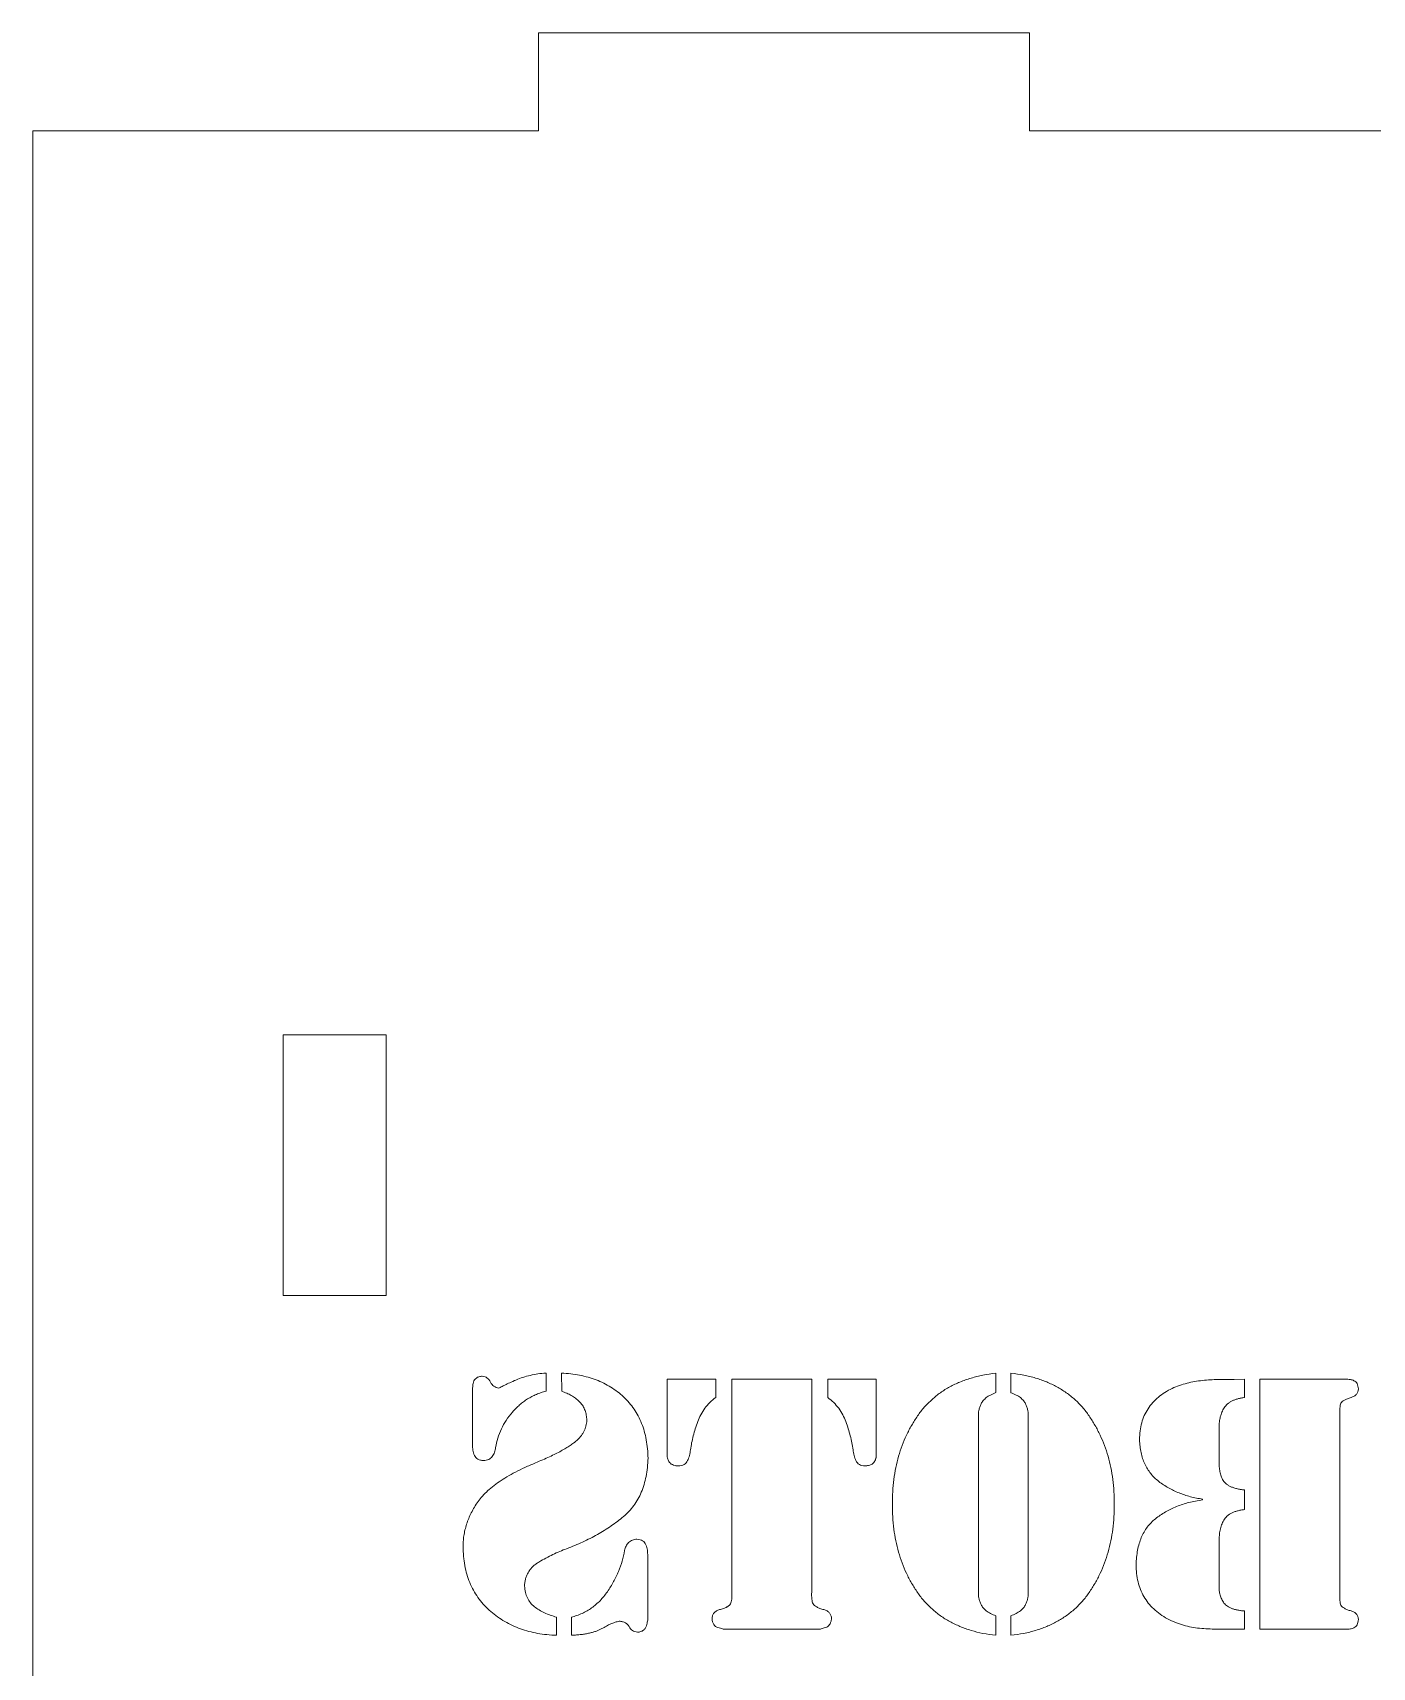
# Model space of a CAD drawing. Header units: inches. Extents: x 0 to 26.9, y 0 to 19.8.
# Drawn here: x 4.468 to 5.805, y 8.086 to 9.717 of the extents above; entities that cross this region are included whole.
import ezdxf

# ---------------------------------------------------------------- set-up
doc = ezdxf.new("R2010")
doc.units = ezdxf.units.IN
doc.header["$MEASUREMENT"] = 0

msp = doc.modelspace()

# ---------------------------------------------------------------- linework, layer by layer
at = {"color": 7, "linetype": 'Continuous', "lineweight": 15}
for p, q in [((4.9731, 9.7169), (4.9731, 9.6189)), ((5.4631, 9.7169), (4.9731, 9.7169)), ((5.4631, 9.6189), (5.4631, 9.7169)), ((4.4681, 6.6289), (4.4681, 9.6189)), ((4.9731, 9.6189), (4.4681, 9.6189)), ((5.9731, 9.6189), (5.4631, 9.6189)), ((4.8211, 8.7169), (4.7181, 8.7169)), ((4.7181, 8.7169), (4.7181, 8.4569)), ((4.8211, 8.4569), (4.8211, 8.7169)), ((4.7181, 8.4569), (4.8211, 8.4569)), ((5.6358, 8.2531), (5.6359, 8.2538))]:
    msp.add_line(p, q, dxfattribs=at)
at = {"color": 1, "linetype": 'Continuous', "lineweight": 15}
for p, q in [((4.9805, 8.3795), (4.9805, 8.3614)), ((4.9962, 8.3614), (4.9958, 8.3795)), ((5.1015, 8.3734), (5.1499, 8.3734)), ((5.1015, 8.2966), (5.1015, 8.3734)), ((5.1499, 8.3734), (5.1499, 8.3553)), ((5.166, 8.3734), (5.2457, 8.3734)), ((5.166, 8.1616), (5.166, 8.3734)), ((5.2457, 8.3734), (5.2457, 8.1616)), ((5.2618, 8.3734), (5.3102, 8.3734)), ((5.2618, 8.3552), (5.2618, 8.3734)), ((5.3102, 8.3734), (5.3102, 8.2966)), ((5.4294, 8.3795), (5.4294, 8.3601)), ((5.4446, 8.36), (5.4446, 8.3795)), ((5.6673, 8.3733), (5.6778, 8.3734)), ((5.6778, 8.3734), (5.6778, 8.3553)), ((5.6931, 8.3734), (5.7808, 8.3734)), ((5.6931, 8.1241), (5.6931, 8.3734)), ((4.9072, 8.3084), (4.9072, 8.3626)), ((5.4122, 8.3358), (5.4122, 8.1616)), ((5.4619, 8.1616), (5.4619, 8.3358)), ((5.7728, 8.3371), (5.7728, 8.1604)), ((5.6525, 8.3256), (5.6525, 8.2919)), ((5.6778, 8.2629), (5.6778, 8.2433)), ((5.6525, 8.2117), (5.6525, 8.1682)), ((5.0821, 8.1972), (5.0821, 8.1351)), ((5.6778, 8.1422), (5.6778, 8.1241)), ((4.9909, 8.136), (4.991, 8.1179)), ((5.006, 8.1179), (5.006, 8.136)), ((5.2525, 8.124), (5.1592, 8.1241)), ((5.4294, 8.1374), (5.4294, 8.1179)), ((5.4446, 8.1179), (5.4446, 8.1374)), ((5.6778, 8.1241), (5.667, 8.1241)), ((5.7808, 8.1241), (5.6931, 8.1241))]:
    msp.add_line(p, q, dxfattribs=at)
for points, knots in [([(4.9072, 8.3626), (4.9072, 8.3631), (4.9071, 8.3641), (4.9073, 8.366), (4.9076, 8.3681), (4.9081, 8.3705), (4.909, 8.373), (4.911, 8.3748), (4.9137, 8.376), (4.9158, 8.3763), (4.9169, 8.3764)], [0, 0, 0, 0, 0.076261, 0.168739, 0.282192, 0.414602, 0.54741, 0.679539, 0.825526, 1, 1, 1, 1]), ([(4.9169, 8.3764), (4.9178, 8.3763), (4.9196, 8.376), (4.922, 8.3747), (4.9239, 8.3729), (4.9252, 8.3705), (4.9265, 8.3681), (4.9284, 8.3663), (4.9308, 8.365), (4.9326, 8.3647), (4.9335, 8.3645)], [0, 0, 0, 0, 0.131725, 0.251671, 0.372795, 0.499151, 0.626686, 0.74781, 0.867755, 1, 1, 1, 1]), ([(4.9335, 8.3645), (4.9343, 8.365), (4.9362, 8.3661), (4.9398, 8.3678), (4.9447, 8.3701), (4.9507, 8.3728), (4.9575, 8.3754), (4.9648, 8.3774), (4.9725, 8.3789), (4.9778, 8.3793), (4.9805, 8.3795)], [0, 0, 0, 0, 0.053805, 0.13478, 0.243521, 0.37919, 0.529346, 0.682035, 0.838526, 1, 1, 1, 1]), ([(4.9958, 8.3795), (4.9989, 8.3793), (5.005, 8.3789), (5.014, 8.3776), (5.0225, 8.3755), (5.0305, 8.3729), (5.0381, 8.3696), (5.0452, 8.3656), (5.0519, 8.3611), (5.058, 8.3558), (5.0636, 8.35), (5.0685, 8.3436), (5.0726, 8.3368), (5.0761, 8.3293), (5.0788, 8.3214), (5.0807, 8.3129), (5.082, 8.3039), (5.0822, 8.2978), (5.0824, 8.2946)], [0, 0, 0, 0, 0.069414, 0.1358375, 0.2000724, 0.2621533, 0.3225664, 0.3823219, 0.4417984, 0.5014822, 0.5609884, 0.619495, 0.6784297, 0.7383085, 0.7998296, 0.8636374, 0.9303099, 1, 1, 1, 1]), ([(5.3263, 8.2487), (5.3263, 8.2529), (5.3264, 8.2612), (5.3276, 8.2734), (5.3296, 8.2852), (5.3323, 8.2965), (5.3358, 8.3073), (5.3402, 8.3177), (5.3454, 8.3275), (5.3512, 8.3369), (5.3579, 8.3456), (5.3657, 8.3533), (5.3741, 8.3602), (5.3835, 8.366), (5.3938, 8.3709), (5.4049, 8.3747), (5.4168, 8.3778), (5.4251, 8.3789), (5.4294, 8.3795)], [0, 0, 0, 0, 0.068283, 0.134493, 0.198696, 0.261443, 0.322822, 0.383306, 0.443321, 0.503386, 0.562796, 0.621564, 0.680114, 0.739682, 0.800515, 0.864044, 0.930138, 1, 1, 1, 1]), ([(5.4446, 8.3795), (5.4489, 8.3789), (5.4572, 8.3778), (5.4691, 8.3748), (5.4802, 8.3709), (5.4905, 8.366), (5.4999, 8.3602), (5.5084, 8.3534), (5.5161, 8.3456), (5.5228, 8.3369), (5.5286, 8.3275), (5.5338, 8.3177), (5.5382, 8.3073), (5.5418, 8.2965), (5.5445, 8.2852), (5.5464, 8.2734), (5.5476, 8.2612), (5.5477, 8.2529), (5.5478, 8.2487)], [0, 0, 0, 0, 0.069666, 0.136022, 0.199314, 0.260155, 0.31973, 0.378492, 0.437083, 0.496501, 0.556574, 0.616598, 0.677089, 0.738558, 0.801313, 0.865482, 0.9317, 1, 1, 1, 1]), ([(5.6055, 8.3643), (5.608, 8.3653), (5.6128, 8.3672), (5.6203, 8.3695), (5.628, 8.3712), (5.6384, 8.3725), (5.6515, 8.3734), (5.6621, 8.3733), (5.6673, 8.3733)], [0, 0, 0, 0, 0.124745, 0.249397, 0.37321, 0.497532, 0.748279, 1, 1, 1, 1]), ([(5.7808, 8.3734), (5.7817, 8.3733), (5.7838, 8.3732), (5.7865, 8.3723), (5.7889, 8.3709), (5.7902, 8.369), (5.7911, 8.3665), (5.7913, 8.3647), (5.7914, 8.3637)], [0, 0, 0, 0, 0.161259, 0.39306, 0.52394, 0.66164, 0.816557, 1, 1, 1, 1]), ([(4.9805, 8.3614), (4.9788, 8.361), (4.9756, 8.3601), (4.9709, 8.3583), (4.9664, 8.3562), (4.9621, 8.3538), (4.958, 8.351), (4.9541, 8.3478), (4.9504, 8.3444), (4.9457, 8.3393), (4.9406, 8.3326), (4.9358, 8.3239), (4.9321, 8.3148), (4.9308, 8.3085), (4.9302, 8.3053)], [0, 0, 0, 0, 0.063922, 0.126505, 0.188736, 0.250483, 0.312725, 0.375544, 0.439308, 0.50437, 0.633086, 0.75658, 0.878225, 1, 1, 1, 1]), ([(5.0211, 8.3339), (5.021, 8.3355), (5.0207, 8.3388), (5.0192, 8.3434), (5.0169, 8.3476), (5.0137, 8.3513), (5.0099, 8.3545), (5.0058, 8.3573), (5.0011, 8.3596), (4.9979, 8.3608), (4.9962, 8.3614)], [0, 0, 0, 0, 0.125864, 0.245627, 0.364111, 0.486419, 0.611225, 0.737129, 0.86632, 1, 1, 1, 1]), ([(5.1499, 8.3553), (5.1479, 8.3536), (5.1439, 8.3503), (5.1389, 8.3445), (5.1348, 8.3381), (5.1318, 8.3311), (5.1294, 8.324), (5.1274, 8.317), (5.1258, 8.31), (5.1251, 8.3053), (5.1247, 8.303)], [0, 0, 0, 0, 0.132213, 0.259337, 0.385714, 0.512259, 0.638701, 0.761968, 0.882083, 1, 1, 1, 1]), ([(5.287, 8.303), (5.2866, 8.3053), (5.2859, 8.31), (5.2842, 8.317), (5.2823, 8.324), (5.2799, 8.3311), (5.2769, 8.3381), (5.2728, 8.3445), (5.2678, 8.3503), (5.2638, 8.3536), (5.2618, 8.3552)], [0, 0, 0, 0, 0.1180513, 0.2383034, 0.3617114, 0.4882976, 0.614987, 0.7415085, 0.8687773, 1, 1, 1, 1]), ([(5.4294, 8.3601), (5.4276, 8.3593), (5.4243, 8.3579), (5.4201, 8.3553), (5.4169, 8.3523), (5.4147, 8.349), (5.4135, 8.3457), (5.4125, 8.3424), (5.4121, 8.3391), (5.4121, 8.3369), (5.4122, 8.3358)], [0, 0, 0, 0, 0.178613, 0.330968, 0.464007, 0.581571, 0.690766, 0.79614, 0.898513, 1, 1, 1, 1]), ([(5.4619, 8.3358), (5.4619, 8.3369), (5.462, 8.3391), (5.4614, 8.3424), (5.4606, 8.3457), (5.4592, 8.349), (5.4571, 8.3523), (5.4539, 8.3553), (5.4497, 8.3579), (5.4464, 8.3593), (5.4446, 8.36)], [0, 0, 0, 0, 0.1006586, 0.2033182, 0.3083837, 0.4182244, 0.5358809, 0.6690241, 0.8214995, 1, 1, 1, 1]), ([(5.5729, 8.3131), (5.5731, 8.316), (5.5733, 8.3217), (5.5749, 8.3298), (5.5775, 8.3373), (5.5813, 8.3441), (5.586, 8.3503), (5.5917, 8.3557), (5.5982, 8.3605), (5.603, 8.363), (5.6055, 8.3643)], [0, 0, 0, 0, 0.135036, 0.262459, 0.384865, 0.505121, 0.624742, 0.745441, 0.869707, 1, 1, 1, 1]), ([(5.6778, 8.3553), (5.6767, 8.3551), (5.6743, 8.3547), (5.6711, 8.3539), (5.6681, 8.353), (5.6653, 8.3518), (5.663, 8.3504), (5.6608, 8.3488), (5.659, 8.347), (5.657, 8.3443), (5.6551, 8.3406), (5.6535, 8.3359), (5.6525, 8.3308), (5.6525, 8.3274), (5.6525, 8.3256)], [0, 0, 0, 0, 0.082877, 0.159679, 0.231302, 0.298285, 0.360885, 0.421353, 0.478881, 0.536273, 0.649902, 0.762549, 0.878984, 1, 1, 1, 1]), ([(5.7841, 8.3552), (5.7829, 8.3548), (5.7806, 8.3541), (5.7776, 8.3528), (5.7754, 8.3513), (5.7739, 8.3495), (5.7733, 8.3472), (5.7729, 8.3444), (5.7727, 8.341), (5.7728, 8.3384), (5.7728, 8.3371)], [0, 0, 0, 0, 0.162299, 0.29479, 0.402186, 0.486676, 0.575942, 0.689852, 0.830227, 1, 1, 1, 1]), ([(5.7914, 8.3637), (5.7913, 8.3627), (5.791, 8.3607), (5.7895, 8.3581), (5.7871, 8.3563), (5.7852, 8.3556), (5.7841, 8.3552)], [0, 0, 0, 0, 0.253653, 0.485095, 0.727104, 1, 1, 1, 1]), ([(4.9699, 8.2899), (4.9723, 8.291), (4.977, 8.293), (4.9838, 8.2959), (4.9899, 8.2989), (4.9954, 8.3017), (5.0002, 8.3044), (5.0045, 8.307), (5.008, 8.3097), (5.0111, 8.3121), (5.0136, 8.3146), (5.0158, 8.3172), (5.0176, 8.3198), (5.019, 8.3225), (5.02, 8.3252), (5.0208, 8.3281), (5.0212, 8.331), (5.0211, 8.3329), (5.0211, 8.3339)], [0, 0, 0, 0, 0.1109822, 0.2137737, 0.3077539, 0.3939288, 0.4712027, 0.54087, 0.6023699, 0.6562654, 0.7051627, 0.7508926, 0.7948383, 0.8371753, 0.8781929, 0.9184116, 0.9590484, 1, 1, 1, 1]), ([(4.9182, 8.2922), (4.9171, 8.2923), (4.9151, 8.2925), (4.9124, 8.2935), (4.9103, 8.2951), (4.9085, 8.2982), (4.9073, 8.3027), (4.9072, 8.3064), (4.9072, 8.3084)], [0, 0, 0, 0, 0.146246, 0.269575, 0.38209, 0.496747, 0.739823, 1, 1, 1, 1]), ([(4.9302, 8.3053), (4.9299, 8.3037), (4.9293, 8.3005), (4.9274, 8.2969), (4.9253, 8.2945), (4.9233, 8.2932), (4.9208, 8.2924), (4.9191, 8.2923), (4.9182, 8.2922)], [0, 0, 0, 0, 0.25496, 0.496657, 0.613128, 0.732363, 0.858958, 1, 1, 1, 1]), ([(5.1247, 8.303), (5.1244, 8.3011), (5.1239, 8.2974), (5.1223, 8.293), (5.1204, 8.2899), (5.1183, 8.2882), (5.1156, 8.2872), (5.1137, 8.287), (5.1126, 8.2869)], [0, 0, 0, 0, 0.254092, 0.502329, 0.618901, 0.735373, 0.85825, 1, 1, 1, 1]), ([(5.299, 8.2869), (5.298, 8.287), (5.296, 8.2872), (5.2933, 8.2882), (5.2912, 8.2899), (5.2893, 8.293), (5.2878, 8.2974), (5.2872, 8.3011), (5.287, 8.303)], [0, 0, 0, 0, 0.14175, 0.264627, 0.381099, 0.497671, 0.745908, 1, 1, 1, 1]), ([(5.6359, 8.2538), (5.6338, 8.2541), (5.6297, 8.2548), (5.6237, 8.2561), (5.6179, 8.2579), (5.6124, 8.2599), (5.607, 8.2623), (5.6019, 8.2649), (5.5969, 8.268), (5.5922, 8.2713), (5.5879, 8.2751), (5.584, 8.2792), (5.5808, 8.2839), (5.5781, 8.2889), (5.5759, 8.2944), (5.5744, 8.3003), (5.5733, 8.3065), (5.5731, 8.3109), (5.5729, 8.3131)], [0, 0, 0, 0, 0.065934, 0.130279, 0.193692, 0.255662, 0.317076, 0.378204, 0.438887, 0.499845, 0.560127, 0.619235, 0.678077, 0.737864, 0.799243, 0.862725, 0.929462, 1, 1, 1, 1]), ([(4.8978, 8.204), (4.8978, 8.206), (4.8977, 8.2099), (4.8982, 8.2157), (4.8992, 8.2216), (4.9007, 8.2274), (4.9027, 8.2331), (4.9052, 8.2388), (4.9082, 8.2445), (4.9117, 8.2501), (4.9159, 8.2557), (4.921, 8.2611), (4.927, 8.2663), (4.9339, 8.2713), (4.9416, 8.2762), (4.9502, 8.281), (4.9597, 8.2856), (4.9664, 8.2885), (4.9699, 8.2899)], [0, 0, 0, 0, 0.048802, 0.0977677, 0.1464318, 0.1960097, 0.2464895, 0.2979115, 0.3512324, 0.406058, 0.4634224, 0.5248337, 0.5906118, 0.6612564, 0.7371584, 0.8186332, 0.9062953, 1, 1, 1, 1]), ([(5.0824, 8.2946), (5.0822, 8.2915), (5.0819, 8.2854), (5.0805, 8.2766), (5.0785, 8.2683), (5.0758, 8.2607), (5.0724, 8.2536), (5.0682, 8.2472), (5.0634, 8.2414), (5.0578, 8.2362), (5.0517, 8.2315), (5.0454, 8.2269), (5.0387, 8.2226), (5.0318, 8.2184), (5.0246, 8.2146), (5.017, 8.2109), (5.0092, 8.2075), (5.0038, 8.2054), (5.0011, 8.2043)], [0, 0, 0, 0, 0.072035, 0.140273, 0.204818, 0.266605, 0.326115, 0.384184, 0.44176, 0.499911, 0.558685, 0.61863, 0.679357, 0.740675, 0.803834, 0.867796, 0.932991, 1, 1, 1, 1]), ([(5.1126, 8.2869), (5.1115, 8.287), (5.1094, 8.2871), (5.1067, 8.2881), (5.1046, 8.2894), (5.1032, 8.2912), (5.1024, 8.2929), (5.1018, 8.2944), (5.1015, 8.2956), (5.1015, 8.2963), (5.1015, 8.2966)], [0, 0, 0, 0, 0.2037989, 0.3742237, 0.5204584, 0.6540321, 0.7745407, 0.8718984, 0.9443528, 1, 1, 1, 1]), ([(5.3102, 8.2966), (5.3102, 8.2963), (5.3102, 8.2956), (5.3098, 8.2944), (5.3092, 8.2929), (5.3084, 8.2912), (5.3071, 8.2894), (5.305, 8.2881), (5.3022, 8.2872), (5.3002, 8.287), (5.299, 8.2869)], [0, 0, 0, 0, 0.0566, 0.129663, 0.226811, 0.34706, 0.480346, 0.623817, 0.79664, 1, 1, 1, 1]), ([(5.6525, 8.2919), (5.6524, 8.2903), (5.6523, 8.2871), (5.6529, 8.2824), (5.654, 8.2778), (5.6555, 8.2741), (5.6571, 8.2713), (5.6589, 8.2695), (5.661, 8.2678), (5.6635, 8.2664), (5.6665, 8.2652), (5.6699, 8.2642), (5.6737, 8.2634), (5.6764, 8.2631), (5.6778, 8.2629)], [0, 0, 0, 0, 0.108744, 0.216087, 0.321565, 0.428367, 0.482999, 0.539168, 0.598767, 0.664452, 0.736126, 0.815582, 0.903439, 1, 1, 1, 1]), ([(5.5696, 8.1884), (5.5697, 8.1909), (5.5699, 8.1958), (5.5709, 8.2028), (5.5725, 8.2094), (5.5746, 8.2154), (5.5773, 8.2209), (5.5805, 8.2259), (5.5844, 8.2304), (5.5888, 8.2343), (5.5936, 8.2378), (5.5987, 8.2411), (5.6042, 8.2439), (5.6099, 8.2465), (5.616, 8.2486), (5.6223, 8.2505), (5.629, 8.252), (5.6335, 8.2527), (5.6358, 8.2531)], [0, 0, 0, 0, 0.073289, 0.14247, 0.207652, 0.269363, 0.328934, 0.386564, 0.443439, 0.500891, 0.558961, 0.617775, 0.677148, 0.738247, 0.800557, 0.865114, 0.931451, 1, 1, 1, 1]), ([(5.4294, 8.1179), (5.4251, 8.1185), (5.4168, 8.1196), (5.4049, 8.1226), (5.3938, 8.1265), (5.3835, 8.1314), (5.3741, 8.1372), (5.3657, 8.1441), (5.3579, 8.1518), (5.3512, 8.1605), (5.3454, 8.1699), (5.3401, 8.1798), (5.3358, 8.1902), (5.3323, 8.201), (5.3296, 8.2123), (5.3276, 8.224), (5.3264, 8.2362), (5.3263, 8.2445), (5.3263, 8.2487)], [0, 0, 0, 0, 0.069849, 0.13586, 0.19937, 0.260296, 0.319846, 0.378378, 0.437127, 0.496519, 0.556566, 0.616563, 0.677268, 0.738629, 0.801104, 0.865288, 0.931477, 1, 1, 1, 1]), ([(5.5478, 8.2487), (5.5477, 8.2445), (5.5476, 8.2362), (5.5464, 8.224), (5.5445, 8.2123), (5.5417, 8.201), (5.5382, 8.1902), (5.5339, 8.1798), (5.5286, 8.1699), (5.5228, 8.1605), (5.5161, 8.1518), (5.5084, 8.1441), (5.4999, 8.1372), (5.4905, 8.1314), (5.4802, 8.1265), (5.4691, 8.1226), (5.4572, 8.1196), (5.4489, 8.1185), (5.4446, 8.1179)], [0, 0, 0, 0, 0.068523, 0.134706, 0.19884, 0.261308, 0.322743, 0.383442, 0.443433, 0.503474, 0.562859, 0.621419, 0.680148, 0.739692, 0.800612, 0.863869, 0.930127, 1, 1, 1, 1]), ([(5.6778, 8.2433), (5.6766, 8.2432), (5.6742, 8.2429), (5.6707, 8.2421), (5.6676, 8.2411), (5.6648, 8.24), (5.6623, 8.2384), (5.6602, 8.2368), (5.6584, 8.2348), (5.6565, 8.232), (5.6547, 8.228), (5.6532, 8.2229), (5.6525, 8.2174), (5.6525, 8.2136), (5.6525, 8.2117)], [0, 0, 0, 0, 0.082592, 0.159681, 0.229762, 0.295774, 0.357262, 0.416025, 0.471498, 0.528024, 0.639785, 0.754212, 0.873495, 1, 1, 1, 1]), ([(4.991, 8.1179), (4.9878, 8.1181), (4.9815, 8.1184), (4.9722, 8.1197), (4.9634, 8.1217), (4.955, 8.1242), (4.947, 8.1276), (4.9393, 8.1315), (4.9321, 8.1363), (4.9253, 8.1415), (4.919, 8.1474), (4.9136, 8.1539), (4.9089, 8.161), (4.905, 8.1685), (4.902, 8.1767), (4.8997, 8.1853), (4.8983, 8.1945), (4.898, 8.2008), (4.8978, 8.204)], [0, 0, 0, 0, 0.067976, 0.133604, 0.197122, 0.25915, 0.32067, 0.381276, 0.441808, 0.502963, 0.563648, 0.623587, 0.682794, 0.742483, 0.803571, 0.866251, 0.93174, 1, 1, 1, 1]), ([(5.0011, 8.2043), (4.9988, 8.2035), (4.9941, 8.2017), (4.9873, 8.1985), (4.9804, 8.195), (4.9746, 8.1918), (4.9702, 8.189), (4.9674, 8.1866), (4.9649, 8.1839), (4.9629, 8.181), (4.9613, 8.1778), (4.9601, 8.1745), (4.9593, 8.1709), (4.9591, 8.1684), (4.9591, 8.1671)], [0, 0, 0, 0, 0.123473, 0.249765, 0.378851, 0.512082, 0.577642, 0.63982, 0.699582, 0.758466, 0.81636, 0.875365, 0.936235, 1, 1, 1, 1]), ([(5.0589, 8.2026), (5.0593, 8.2041), (5.0601, 8.207), (5.0624, 8.21), (5.0647, 8.2119), (5.0667, 8.2129), (5.0689, 8.2136), (5.0705, 8.2138), (5.0713, 8.2138)], [0, 0, 0, 0, 0.244992, 0.490446, 0.615199, 0.737832, 0.863293, 1, 1, 1, 1]), ([(5.0713, 8.2138), (5.0724, 8.2137), (5.0744, 8.2135), (5.077, 8.2124), (5.079, 8.2106), (5.0807, 8.2073), (5.0819, 8.2028), (5.082, 8.1991), (5.0821, 8.1972)], [0, 0, 0, 0, 0.14203, 0.264827, 0.381049, 0.499987, 0.748884, 1, 1, 1, 1]), ([(5.006, 8.136), (5.0078, 8.1365), (5.0114, 8.1376), (5.0165, 8.1397), (5.0215, 8.1422), (5.0261, 8.1451), (5.0304, 8.1486), (5.0345, 8.1524), (5.0383, 8.1567), (5.043, 8.163), (5.048, 8.1713), (5.053, 8.1815), (5.0568, 8.1919), (5.0582, 8.1991), (5.0589, 8.2026)], [0, 0, 0, 0, 0.062744, 0.124561, 0.185935, 0.246456, 0.307907, 0.370479, 0.434273, 0.49978, 0.630702, 0.756817, 0.879059, 1, 1, 1, 1]), ([(5.6009, 8.1344), (5.5984, 8.1358), (5.5935, 8.1387), (5.5871, 8.1441), (5.5816, 8.1499), (5.5772, 8.1565), (5.5737, 8.1636), (5.5713, 8.1714), (5.5698, 8.1797), (5.5697, 8.1854), (5.5696, 8.1884)], [0, 0, 0, 0, 0.132499, 0.257705, 0.378297, 0.497374, 0.616116, 0.738244, 0.865224, 1, 1, 1, 1]), ([(4.9591, 8.1671), (4.9593, 8.165), (4.9598, 8.1609), (4.9617, 8.1552), (4.9647, 8.1502), (4.9689, 8.1463), (4.9737, 8.1431), (4.979, 8.1403), (4.9848, 8.1379), (4.9889, 8.1367), (4.9909, 8.136)], [0, 0, 0, 0, 0.134641, 0.257477, 0.374415, 0.490515, 0.610749, 0.734354, 0.864495, 1, 1, 1, 1]), ([(5.1538, 8.1435), (5.1551, 8.1439), (5.1576, 8.1446), (5.1608, 8.146), (5.1632, 8.1474), (5.1647, 8.1492), (5.1655, 8.1515), (5.1659, 8.1543), (5.1661, 8.1577), (5.166, 8.1602), (5.166, 8.1616)], [0, 0, 0, 0, 0.169298, 0.306336, 0.414738, 0.49954, 0.586073, 0.697494, 0.83441, 1, 1, 1, 1]), ([(5.2457, 8.1616), (5.2457, 8.1602), (5.2456, 8.1577), (5.2458, 8.1543), (5.2462, 8.1515), (5.247, 8.1492), (5.2485, 8.1474), (5.2509, 8.146), (5.254, 8.1446), (5.2565, 8.1439), (5.2579, 8.1435)], [0, 0, 0, 0, 0.165988, 0.303204, 0.414769, 0.501414, 0.586327, 0.693266, 0.830481, 1, 1, 1, 1]), ([(5.4122, 8.1616), (5.4121, 8.1605), (5.4121, 8.1584), (5.4125, 8.155), (5.4135, 8.1517), (5.4147, 8.1484), (5.4169, 8.1451), (5.4201, 8.1422), (5.4243, 8.1395), (5.4276, 8.1381), (5.4294, 8.1374)], [0, 0, 0, 0, 0.102474, 0.203289, 0.310019, 0.41913, 0.536603, 0.669539, 0.821777, 1, 1, 1, 1]), ([(5.4446, 8.1374), (5.4464, 8.1381), (5.4497, 8.1395), (5.4539, 8.1422), (5.4571, 8.1451), (5.4592, 8.1484), (5.4606, 8.1517), (5.4614, 8.155), (5.462, 8.1583), (5.4619, 8.1605), (5.4619, 8.1616)], [0, 0, 0, 0, 0.176783, 0.329415, 0.462694, 0.580471, 0.690424, 0.797043, 0.898329, 1, 1, 1, 1]), ([(5.6525, 8.1682), (5.6524, 8.1666), (5.6523, 8.1636), (5.6531, 8.1591), (5.6545, 8.1549), (5.6562, 8.1515), (5.6579, 8.1491), (5.6597, 8.1475), (5.6619, 8.1461), (5.6644, 8.1449), (5.6672, 8.1439), (5.6704, 8.1431), (5.674, 8.1425), (5.6765, 8.1423), (5.6778, 8.1422)], [0, 0, 0, 0, 0.111946, 0.218384, 0.32422, 0.430546, 0.485021, 0.541382, 0.602199, 0.667748, 0.740023, 0.818399, 0.904916, 1, 1, 1, 1]), ([(5.7728, 8.1604), (5.7728, 8.159), (5.7727, 8.1565), (5.7729, 8.153), (5.7733, 8.1502), (5.7739, 8.148), (5.7754, 8.1461), (5.7776, 8.1447), (5.7806, 8.1433), (5.7829, 8.1426), (5.7841, 8.1422)], [0, 0, 0, 0, 0.169492, 0.311602, 0.425324, 0.514443, 0.598792, 0.704863, 0.83797, 1, 1, 1, 1]), ([(5.1462, 8.1344), (5.1463, 8.1355), (5.1466, 8.1376), (5.1481, 8.1404), (5.1506, 8.1424), (5.1527, 8.1431), (5.1538, 8.1435)], [0, 0, 0, 0, 0.258178, 0.488559, 0.730248, 1, 1, 1, 1]), ([(5.2579, 8.1435), (5.259, 8.1431), (5.2611, 8.1425), (5.2635, 8.1404), (5.2652, 8.1376), (5.2654, 8.1355), (5.2655, 8.1344)], [0, 0, 0, 0, 0.272764, 0.511132, 0.742981, 1, 1, 1, 1]), ([(5.7841, 8.1422), (5.7852, 8.1418), (5.7871, 8.1412), (5.7896, 8.1393), (5.791, 8.1367), (5.7913, 8.1347), (5.7914, 8.1337)], [0, 0, 0, 0, 0.272631, 0.511908, 0.746594, 1, 1, 1, 1]), ([(5.0536, 8.1321), (5.0522, 8.1317), (5.0493, 8.1309), (5.045, 8.1293), (5.0406, 8.1272), (5.0369, 8.1249), (5.0336, 8.1232), (5.0307, 8.1221), (5.0275, 8.121), (5.0239, 8.1201), (5.0199, 8.1193), (5.0156, 8.1187), (5.0109, 8.1182), (5.0077, 8.118), (5.006, 8.1179)], [0, 0, 0, 0, 0.085934, 0.177349, 0.2752, 0.378743, 0.434962, 0.496078, 0.563742, 0.637978, 0.718142, 0.805394, 0.89896, 1, 1, 1, 1]), ([(5.0717, 8.121), (5.0708, 8.1211), (5.0691, 8.1215), (5.0668, 8.1226), (5.0648, 8.1243), (5.0635, 8.1266), (5.062, 8.1288), (5.0597, 8.1305), (5.0568, 8.1316), (5.0547, 8.1319), (5.0536, 8.1321)], [0, 0, 0, 0, 0.120812, 0.2356, 0.34651, 0.465368, 0.586746, 0.709424, 0.845138, 1, 1, 1, 1]), ([(5.0821, 8.1351), (5.0821, 8.1347), (5.0822, 8.1337), (5.0818, 8.132), (5.0814, 8.1299), (5.0808, 8.1274), (5.0798, 8.1248), (5.0777, 8.1228), (5.0749, 8.1214), (5.0728, 8.1211), (5.0717, 8.121)], [0, 0, 0, 0, 0.063041, 0.149332, 0.261339, 0.397494, 0.54052, 0.675135, 0.825768, 1, 1, 1, 1]), ([(5.1592, 8.1241), (5.1588, 8.1241), (5.1579, 8.124), (5.1564, 8.1244), (5.1544, 8.1249), (5.1521, 8.1256), (5.1497, 8.1267), (5.1478, 8.1287), (5.1466, 8.1314), (5.1463, 8.1334), (5.1462, 8.1344)], [0, 0, 0, 0, 0.062327, 0.144305, 0.254518, 0.390817, 0.533636, 0.673209, 0.825353, 1, 1, 1, 1]), ([(5.2655, 8.1344), (5.2653, 8.1334), (5.265, 8.1314), (5.2638, 8.1287), (5.2619, 8.1267), (5.2596, 8.1256), (5.2572, 8.1249), (5.2553, 8.1244), (5.2538, 8.124), (5.2529, 8.124), (5.2525, 8.124)], [0, 0, 0, 0, 0.175105, 0.327647, 0.467585, 0.610779, 0.747435, 0.857936, 0.940129, 1, 1, 1, 1]), ([(5.667, 8.1241), (5.6612, 8.124), (5.6499, 8.1239), (5.6358, 8.1245), (5.6248, 8.1259), (5.6168, 8.1279), (5.6087, 8.1306), (5.6035, 8.1331), (5.6009, 8.1344)], [0, 0, 0, 0, 0.2572358, 0.5029139, 0.6235003, 0.7456204, 0.8711084, 1, 1, 1, 1]), ([(5.7914, 8.1337), (5.7913, 8.1327), (5.7911, 8.1309), (5.7902, 8.1285), (5.7889, 8.1266), (5.7865, 8.1252), (5.7838, 8.1242), (5.7816, 8.1241), (5.7808, 8.1241)], [0, 0, 0, 0, 0.183006, 0.337552, 0.474924, 0.605491, 0.836738, 1, 1, 1, 1])]:
    msp.add_open_spline(points, degree=3, knots=knots, dxfattribs=at)

doc.saveas('drawing.dxf')
